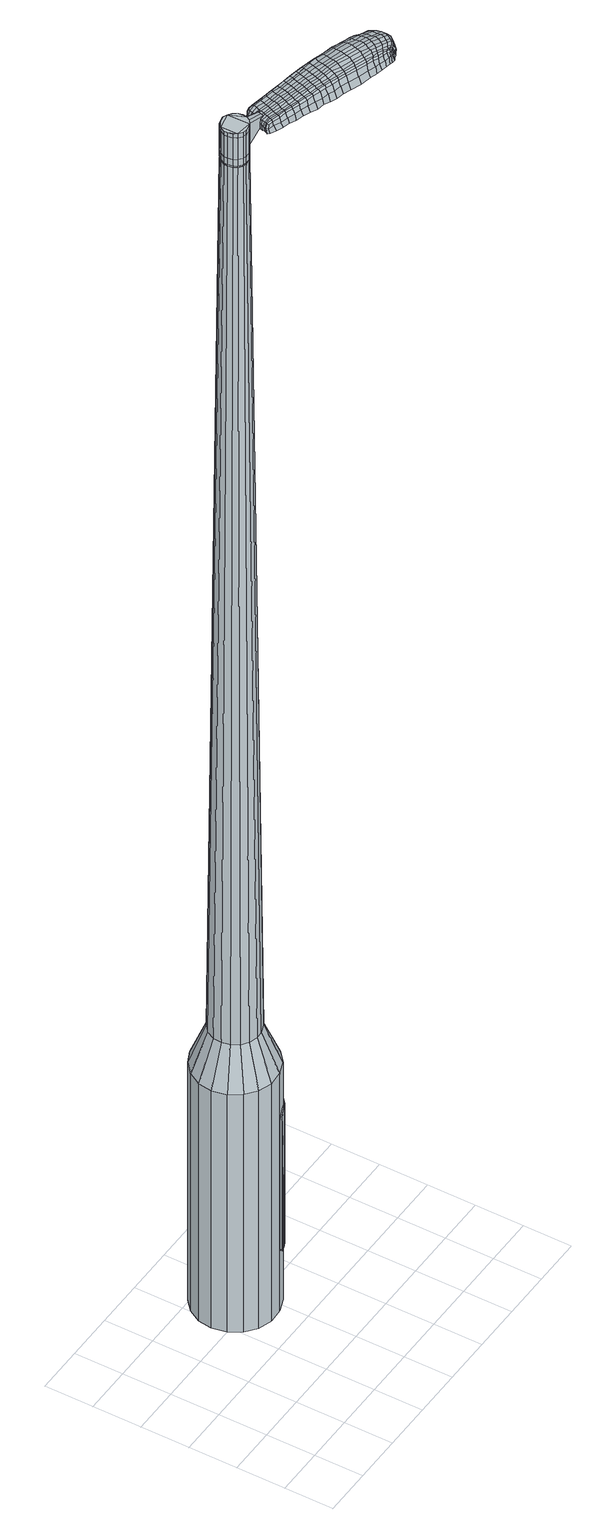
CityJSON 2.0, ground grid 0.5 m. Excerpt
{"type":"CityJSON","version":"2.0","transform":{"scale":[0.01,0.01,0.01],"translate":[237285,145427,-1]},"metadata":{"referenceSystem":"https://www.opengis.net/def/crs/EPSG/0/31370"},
"CityObjects":{
"object1":{"type":"GenericCityObject","attributes":{"cluster":595,"mean_distance_to_centroid":0.282,"new_centroid_x":237286.32,"new_centroid_y":145428.65,"mean_distance_to_camera":10.48,"H1":50.41,"H2":82.77,"Z_final":118.52,"cluster2":-1,"proj_x":237284.45,"proj_y":145434.41,"id_line":72437,"bearing_l":71.99,"distance":6.05,"orientation":"right","G_obj":341.99},"geometry":[{"type":"MultiSurface","lod":"2","boundaries":[[[0,1,2,3]],[[1,4,5,2]],[[4,6,7,5]],[[6,8,9,7]],[[8,10,11,9]],[[10,12,13,11]],[[12,14,15,13]],[[14,16,17,15]],[[16,18,19,17]],[[18,20,21,19]],[[20,22,23,21]],[[22,24,25,23]],[[24,26,27,25]],[[26,28,29,27]],[[28,30,31,29]],[[30,32,33,31]],[[32,34,35,33]],[[34,0,3,35]],[[36,37,38,39]],[[38,40,41,42]],[[41,43,42]],[[42,44,45,46]],[[45,47,46]],[[46,48,49,50]],[[49,51,50]],[[42,46,50,38]],[[50,52,39,38]],[[53,36,39]],[[2,5,7,35]],[[7,9,11,15]],[[11,13,15]],[[15,17,19,23]],[[19,21,23]],[[23,25,27,31]],[[27,29,31]],[[15,23,31,7]],[[31,33,35,7]],[[3,2,35]],[[1,0,54,55]],[[0,34,56,54]],[[34,32,57,56]],[[32,30,58,57]],[[30,28,59,58]],[[28,26,60,59]],[[26,24,61,60]],[[24,22,62,61]],[[22,20,63,62]],[[20,18,64,63]],[[18,16,65,64]],[[16,14,66,65]],[[14,12,67,66]],[[12,10,68,67]],[[10,8,69,68]],[[8,6,70,69]],[[6,4,71,70]],[[4,1,55,71]],[[55,54,72,73]],[[54,56,74,72]],[[56,57,75,74]],[[57,58,76,75]],[[58,59,77,76]],[[59,60,78,77]],[[60,61,79,78]],[[61,62,80,79]],[[62,63,81,80]],[[63,64,82,81]],[[64,65,83,82]],[[65,66,84,83]],[[66,67,85,84]],[[67,68,86,85]],[[68,69,87,86]],[[69,70,88,87]],[[70,71,89,88]],[[71,55,73,89]],[[90,91,92,93]],[[94,95,91,90]],[[96,97,95,94]],[[76,98,97,96]],[[77,99,98,76]],[[100,101,99,77]],[[79,102,101,100]],[[103,104,102,79]],[[105,106,104,103]],[[107,108,106,105]],[[83,109,108,107]],[[84,110,109,83]],[[111,112,110,84]],[[113,114,112,111]],[[115,116,114,113]],[[117,118,116,115]],[[89,119,118,117]],[[93,92,119,89]],[[120,121,122,123]],[[124,120,123,125]],[[126,124,125,127]],[[128,126,127,129]],[[130,128,129,131]],[[132,130,131,133]],[[134,132,133,135]],[[136,134,135,137]],[[138,136,137,139]],[[140,138,139,141]],[[142,140,141,143]],[[144,142,143,145]],[[146,144,145,147]],[[148,146,147,149]],[[150,148,149,151]],[[152,150,151,153]],[[73,72,90,93]],[[72,74,94,90]],[[74,75,96,94]],[[75,76,96]],[[78,100,77]],[[78,79,100]],[[80,103,79]],[[80,81,105,103]],[[81,82,107,105]],[[82,83,107]],[[85,111,84]],[[85,86,113,111]],[[86,87,115,113]],[[87,88,117,115]],[[88,89,117]],[[73,93,89]],[[154,155,92,91]],[[155,119,92]],[[156,118,119]],[[156,157,116,118]],[[157,158,114,116]],[[158,159,112,114]],[[159,110,112]],[[160,108,109]],[[160,161,106,108]],[[161,162,104,106]],[[162,102,104]],[[163,101,102]],[[163,99,101]],[[164,97,98]],[[164,165,95,97]],[[165,154,91,95]],[[39,52,152,166]],[[155,154,167,153]],[[53,39,166,121]],[[154,165,122,167]],[[36,53,121,120]],[[165,164,123,122]],[[37,36,120,124]],[[164,98,125,123]],[[38,37,124,126]],[[98,99,127,125]],[[40,38,126,128]],[[99,163,129,127]],[[41,40,128,130]],[[163,102,131,129]],[[43,41,130,132]],[[102,162,133,131]],[[42,43,132,134]],[[162,161,135,133]],[[44,42,134,136]],[[161,160,137,135]],[[45,44,136,138]],[[160,109,139,137]],[[47,45,138,140]],[[109,110,141,139]],[[46,47,140,142]],[[110,159,143,141]],[[48,46,142,144]],[[159,158,145,143]],[[49,48,144,146]],[[158,157,147,145]],[[51,49,146,148]],[[157,156,149,147]],[[50,51,148,150]],[[156,119,151,149]],[[52,50,150,152]],[[119,155,153,151]],[[152,153,168,169]],[[153,167,170,168]],[[167,122,171,170]],[[122,121,172,171]],[[121,166,173,172]],[[166,152,169,173]],[[174,175,176,177]],[[178,174,177,179]],[[174,178,180,181]],[[175,174,181,182]],[[183,184,185,186]],[[187,183,186,188]],[[183,187,189,190]],[[184,183,190,191]],[[192,193,194,195]],[[196,192,195,197]],[[192,196,198,199]],[[193,192,199,200]],[[201,202,203,204]],[[205,201,204,206]],[[201,205,207,208]],[[202,201,208,209]],[[210,211,212,213]],[[214,210,213,215]],[[210,214,216,217]],[[211,210,217,218]],[[219,220,221,222]],[[223,219,222,224]],[[219,223,225,226]],[[220,219,226,227]],[[228,229,230,231]],[[220,228,231,221]],[[228,220,227,232]],[[229,228,232,233]],[[234,235,236,237]],[[229,234,237,230]],[[234,229,233,238]],[[235,234,238,239]],[[240,178,179,241]],[[235,240,241,236]],[[240,235,239,242]],[[178,240,242,180]],[[243,244,245,246]],[[247,243,246,248]],[[243,247,249,250]],[[244,243,250,251]],[[252,253,254,255]],[[244,252,255,245]],[[252,244,251,256]],[[253,252,256,257]],[[258,259,260,261]],[[253,258,261,254]],[[258,253,257,262]],[[259,258,262,263]],[[264,265,266,267]],[[259,264,267,260]],[[264,259,263,268]],[[265,264,268,269]],[[270,175,182,271]],[[265,270,271,266]],[[270,265,269,272]],[[175,270,272,176]],[[273,274,275,276]],[[277,273,276,278]],[[273,277,279,280]],[[274,273,280,281]],[[282,283,284,285]],[[274,282,285,275]],[[282,274,281,286]],[[283,282,286,287]],[[288,289,290,291]],[[283,288,291,284]],[[288,283,287,292]],[[289,288,292,293]],[[294,187,188,295]],[[289,294,295,290]],[[294,289,293,296]],[[187,294,296,189]],[[297,298,299,300]],[[301,297,300,302]],[[297,301,303,304]],[[298,297,304,305]],[[306,307,308,309]],[[298,306,309,299]],[[306,298,305,310]],[[307,306,310,311]],[[312,313,314,315]],[[307,312,315,308]],[[312,307,311,316]],[[313,312,316,317]],[[318,319,320,321]],[[313,318,321,314]],[[318,313,317,322]],[[319,318,322,323]],[[324,184,191,325]],[[319,324,325,320]],[[324,319,323,326]],[[184,324,326,185]],[[327,213,212,328]],[[329,327,328,330]],[[327,329,331,332]],[[213,327,332,215]],[[333,329,330,334]],[[335,333,334,336]],[[333,335,337,338]],[[329,333,338,331]],[[339,335,336,340]],[[341,339,340,342]],[[339,341,343,344]],[[335,339,344,337]],[[345,341,342,346]],[[347,345,346,348]],[[345,347,349,350]],[[341,345,350,343]],[[351,347,348,352]],[[202,351,352,203]],[[351,202,209,353]],[[347,351,353,349]],[[354,355,200,199]],[[356,354,199,198]],[[354,356,357,358]],[[355,354,358,359]],[[360,361,359,358]],[[362,360,358,357]],[[360,362,363,364]],[[361,360,364,365]],[[366,367,365,364]],[[368,366,364,363]],[[366,368,369,370]],[[367,366,370,371]],[[372,373,371,370]],[[374,372,370,369]],[[372,374,207,205]],[[373,372,205,206]],[[375,376,377,378]],[[277,375,378,279]],[[375,277,278,379]],[[376,375,379,380]],[[381,196,197,382]],[[376,381,382,377]],[[381,376,380,383]],[[196,381,383,198]],[[384,385,386,387]],[[223,384,387,225]],[[384,223,224,388]],[[385,384,388,389]],[[390,391,392,393]],[[385,390,393,386]],[[390,385,389,394]],[[391,390,394,395]],[[396,193,200,397]],[[391,396,397,392]],[[396,391,395,398]],[[193,396,398,194]],[[399,400,401,402]],[[181,399,402,182]],[[399,181,180,403]],[[400,399,403,404]],[[405,406,407,408]],[[400,405,408,401]],[[405,400,404,409]],[[406,405,409,410]],[[411,204,203,412]],[[406,411,412,407]],[[411,406,410,413]],[[204,411,413,206]],[[414,415,416,417]],[[186,414,417,188]],[[414,186,185,418]],[[415,414,418,419]],[[420,208,207,421]],[[415,420,421,416]],[[420,415,419,422]],[[208,420,422,209]],[[423,424,425,426]],[[301,423,426,303]],[[423,301,302,427]],[[424,423,427,428]],[[429,214,215,430]],[[424,429,430,425]],[[429,424,428,431]],[[214,429,431,216]],[[432,433,434,435]],[[247,432,435,249]],[[432,247,248,436]],[[433,432,436,437]],[[438,439,440,441]],[[433,438,441,434]],[[438,433,437,442]],[[439,438,442,443]],[[444,211,218,445]],[[439,444,445,440]],[[444,439,443,446]],[[211,444,446,212]],[[447,448,437,436]],[[246,447,436,248]],[[447,246,245,449]],[[448,447,449,450]],[[451,452,443,442]],[[448,451,442,437]],[[451,448,450,453]],[[452,451,453,454]],[[455,328,212,446]],[[452,455,446,443]],[[455,452,454,456]],[[328,455,456,330]],[[457,458,459,460]],[[304,457,460,305]],[[457,304,303,426]],[[458,457,426,425]],[[461,332,331,462]],[[458,461,462,459]],[[461,458,425,430]],[[332,461,430,215]],[[463,464,450,449]],[[255,463,449,245]],[[463,255,254,465]],[[464,463,465,466]],[[467,468,454,453]],[[464,467,453,450]],[[467,464,466,469]],[[468,467,469,470]],[[471,334,330,456]],[[468,471,456,454]],[[471,468,470,472]],[[334,471,472,336]],[[473,474,475,476]],[[310,473,476,311]],[[473,310,305,460]],[[474,473,460,459]],[[477,338,337,478]],[[474,477,478,475]],[[477,474,459,462]],[[338,477,462,331]],[[479,480,466,465]],[[261,479,465,254]],[[479,261,260,481]],[[480,479,481,482]],[[483,484,470,469]],[[480,483,469,466]],[[483,480,482,485]],[[484,483,485,486]],[[487,340,336,472]],[[484,487,472,470]],[[487,484,486,488]],[[340,487,488,342]],[[489,490,491,492]],[[316,489,492,317]],[[489,316,311,476]],[[490,489,476,475]],[[493,344,343,494]],[[490,493,494,491]],[[493,490,475,478]],[[344,493,478,337]],[[495,496,482,481]],[[267,495,481,260]],[[495,267,266,497]],[[496,495,497,498]],[[499,500,486,485]],[[496,499,485,482]],[[499,496,498,501]],[[500,499,501,502]],[[503,346,342,488]],[[500,503,488,486]],[[503,500,502,504]],[[346,503,504,348]],[[505,506,507,508]],[[322,505,508,323]],[[505,322,317,492]],[[506,505,492,491]],[[509,350,349,510]],[[506,509,510,507]],[[509,506,491,494]],[[350,509,494,343]],[[511,512,498,497]],[[271,511,497,266]],[[511,271,182,402]],[[512,511,402,401]],[[513,514,502,501]],[[512,513,501,498]],[[513,512,401,408]],[[514,513,408,407]],[[515,352,348,504]],[[514,515,504,502]],[[515,514,407,412]],[[352,515,412,203]],[[516,517,419,418]],[[326,516,418,185]],[[516,326,323,508]],[[517,516,508,507]],[[518,353,209,422]],[[517,518,422,419]],[[518,517,507,510]],[[353,518,510,349]],[[519,520,380,379]],[[276,519,379,278]],[[519,276,275,521]],[[520,519,521,522]],[[523,356,198,383]],[[520,523,383,380]],[[523,520,522,524]],[[356,523,524,357]],[[525,526,527,528]],[[226,525,528,227]],[[525,226,225,387]],[[526,525,387,386]],[[529,530,531,532]],[[526,529,532,527]],[[529,526,386,393]],[[530,529,393,392]],[[533,355,359,534]],[[530,533,534,531]],[[533,530,392,397]],[[355,533,397,200]],[[535,536,522,521]],[[285,535,521,275]],[[535,285,284,537]],[[536,535,537,538]],[[539,362,357,524]],[[536,539,524,522]],[[539,536,538,540]],[[362,539,540,363]],[[541,542,543,544]],[[232,541,544,233]],[[541,232,227,528]],[[542,541,528,527]],[[545,546,547,548]],[[542,545,548,543]],[[545,542,527,532]],[[546,545,532,531]],[[549,361,365,550]],[[546,549,550,547]],[[549,546,531,534]],[[361,549,534,359]],[[551,552,538,537]],[[291,551,537,284]],[[551,291,290,553]],[[552,551,553,554]],[[555,368,363,540]],[[552,555,540,538]],[[555,552,554,556]],[[368,555,556,369]],[[557,558,559,560]],[[238,557,560,239]],[[557,238,233,544]],[[558,557,544,543]],[[561,562,563,564]],[[558,561,564,559]],[[561,558,543,548]],[[562,561,548,547]],[[565,367,371,566]],[[562,565,566,563]],[[565,562,547,550]],[[367,565,550,365]],[[567,568,554,553]],[[295,567,553,290]],[[567,295,188,417]],[[568,567,417,416]],[[569,374,369,556]],[[568,569,556,554]],[[569,568,416,421]],[[374,569,421,207]],[[570,571,404,403]],[[242,570,403,180]],[[570,242,239,560]],[[571,570,560,559]],[[572,573,410,409]],[[571,572,409,404]],[[572,571,559,564]],[[573,572,564,563]],[[574,373,206,413]],[[573,574,413,410]],[[574,573,563,566]],[[373,574,566,371]],[[575,576,577,578]],[[578,577,579,580]],[[581,579,577,582]],[[582,577,576,583]],[[584,585,586,587]],[[587,586,588,589]],[[590,588,586,591]],[[591,586,585,592]],[[593,594,595,596]],[[596,595,597,598]],[[599,597,595,600]],[[600,595,594,601]],[[602,603,604,605]],[[605,604,606,607]],[[608,606,604,609]],[[609,604,603,610]],[[611,612,613,614]],[[614,613,615,616]],[[617,615,613,618]],[[618,613,612,619]],[[620,621,622,623]],[[623,622,624,625]],[[626,624,622,627]],[[627,622,621,628]],[[629,630,631,632]],[[632,631,621,620]],[[628,621,631,633]],[[633,631,630,634]],[[635,636,637,638]],[[638,637,630,629]],[[634,630,637,639]],[[639,637,636,640]],[[580,579,641,642]],[[642,641,636,635]],[[640,636,641,643]],[[643,641,579,581]],[[644,645,646,647]],[[647,646,648,649]],[[650,648,646,651]],[[651,646,645,652]],[[653,654,655,656]],[[656,655,645,644]],[[652,645,655,657]],[[657,655,654,658]],[[659,660,661,662]],[[662,661,654,653]],[[658,654,661,663]],[[663,661,660,664]],[[665,666,667,668]],[[668,667,660,659]],[[664,660,667,669]],[[669,667,666,670]],[[583,576,671,672]],[[672,671,666,665]],[[670,666,671,673]],[[673,671,576,575]],[[674,675,676,677]],[[677,676,678,679]],[[680,678,676,681]],[[681,676,675,682]],[[683,684,685,686]],[[686,685,675,674]],[[682,675,685,687]],[[687,685,684,688]],[[689,690,691,692]],[[692,691,684,683]],[[688,684,691,693]],[[693,691,690,694]],[[589,588,695,696]],[[696,695,690,689]],[[694,690,695,697]],[[697,695,588,590]],[[698,699,700,701]],[[701,700,702,703]],[[704,702,700,705]],[[705,700,699,706]],[[707,708,709,710]],[[710,709,699,698]],[[706,699,709,711]],[[711,709,708,712]],[[713,714,715,716]],[[716,715,708,707]],[[712,708,715,717]],[[717,715,714,718]],[[719,720,721,722]],[[722,721,714,713]],[[718,714,721,723]],[[723,721,720,724]],[[592,585,725,726]],[[726,725,720,719]],[[724,720,725,727]],[[727,725,585,584]],[[611,614,728,729]],[[729,728,730,731]],[[732,730,728,733]],[[733,728,614,616]],[[731,730,734,735]],[[735,734,736,737]],[[738,736,734,739]],[[739,734,730,732]],[[737,736,740,741]],[[741,740,742,743]],[[744,742,740,745]],[[745,740,736,738]],[[743,742,746,747]],[[747,746,748,749]],[[750,748,746,751]],[[751,746,742,744]],[[749,748,752,753]],[[753,752,603,602]],[[610,603,752,754]],[[754,752,748,750]],[[601,755,756,600]],[[600,756,757,599]],[[758,757,756,759]],[[759,756,755,760]],[[760,761,762,759]],[[759,762,763,758]],[[764,763,762,765]],[[765,762,761,766]],[[766,767,768,765]],[[765,768,769,764]],[[770,769,768,771]],[[771,768,767,772]],[[772,773,774,771]],[[771,774,775,770]],[[608,775,774,606]],[[606,774,773,607]],[[776,777,778,779]],[[779,778,678,680]],[[679,678,778,780]],[[780,778,777,781]],[[598,597,782,783]],[[783,782,777,776]],[[781,777,782,784]],[[784,782,597,599]],[[785,786,787,788]],[[788,787,624,626]],[[625,624,787,789]],[[789,787,786,790]],[[791,792,793,794]],[[794,793,786,785]],[[790,786,793,795]],[[795,793,792,796]],[[601,594,797,798]],[[798,797,792,791]],[[796,792,797,799]],[[799,797,594,593]],[[800,801,802,803]],[[803,802,582,583]],[[581,582,802,804]],[[804,802,801,805]],[[806,807,808,809]],[[809,808,801,800]],[[805,801,808,810]],[[810,808,807,811]],[[602,605,812,813]],[[813,812,807,806]],[[811,807,812,814]],[[814,812,605,607]],[[815,816,817,818]],[[818,817,587,589]],[[584,587,817,819]],[[819,817,816,820]],[[608,609,821,822]],[[822,821,816,815]],[[820,816,821,823]],[[823,821,609,610]],[[824,825,826,827]],[[827,826,702,704]],[[703,702,826,828]],[[828,826,825,829]],[[616,615,830,831]],[[831,830,825,824]],[[829,825,830,832]],[[832,830,615,617]],[[833,834,835,836]],[[836,835,648,650]],[[649,648,835,837]],[[837,835,834,838]],[[839,840,841,842]],[[842,841,834,833]],[[838,834,841,843]],[[843,841,840,844]],[[619,612,845,846]],[[846,845,840,839]],[[844,840,845,847]],[[847,845,612,611]],[[838,848,849,837]],[[837,849,647,649]],[[644,647,849,850]],[[850,849,848,851]],[[844,852,853,843]],[[843,853,848,838]],[[851,848,853,854]],[[854,853,852,855]],[[611,729,856,847]],[[847,856,852,844]],[[855,852,856,857]],[[857,856,729,731]],[[858,859,860,861]],[[861,860,705,706]],[[704,705,860,827]],[[827,860,859,824]],[[732,733,862,863]],[[863,862,859,858]],[[824,859,862,831]],[[831,862,733,616]],[[851,864,850]],[[850,864,656,644]],[[653,656,864,865]],[[865,864,866]],[[855,867,868,854]],[[854,868,864,851]],[[866,864,868,869]],[[869,868,867,870]],[[731,735,871,857]],[[857,871,867,855]],[[870,867,871,872]],[[872,871,735,737]],[[873,874,875,876]],[[876,875,711,712]],[[706,711,875,861]],[[861,875,874,858]],[[738,739,877,878]],[[878,877,874,873]],[[858,874,877,863]],[[863,877,739,732]],[[866,879,865]],[[865,879,662,653]],[[659,662,879,880]],[[880,879,881]],[[870,882,883,869]],[[869,883,879,866]],[[881,879,883,884]],[[884,883,882,885]],[[737,741,886,872]],[[872,886,882,870]],[[885,882,886,887]],[[887,886,741,743]],[[888,889,890,891]],[[891,890,717,718]],[[712,717,890,876]],[[876,890,889,873]],[[744,745,892,893]],[[893,892,889,888]],[[873,889,892,878]],[[878,892,745,738]],[[881,894,895,880]],[[880,895,668,659]],[[665,668,895,896]],[[896,895,894,897]],[[885,898,899,884]],[[884,899,894,881]],[[897,894,899,900]],[[900,899,898,901]],[[743,747,902,887]],[[887,902,898,885]],[[901,898,902,903]],[[903,902,747,749]],[[904,905,906,907]],[[907,906,723,724]],[[718,723,906,891]],[[891,906,905,888]],[[750,751,908,909]],[[909,908,905,904]],[[888,905,908,893]],[[893,908,751,744]],[[897,910,911,896]],[[896,911,672,665]],[[583,672,911,803]],[[803,911,910,800]],[[901,912,913,900]],[[900,913,910,897]],[[800,910,913,809]],[[809,913,912,806]],[[749,753,914,903]],[[903,914,912,901]],[[806,912,914,813]],[[813,914,753,602]],[[820,915,916,819]],[[819,916,727,584]],[[724,727,916,907]],[[907,916,915,904]],[[610,754,917,823]],[[823,917,915,820]],[[904,915,917,909]],[[909,917,754,750]],[[781,918,919,780]],[[780,919,677,679]],[[674,677,919,920]],[[920,919,918,921]],[[599,757,922,784]],[[784,922,918,781]],[[921,918,922,923]],[[923,922,757,758]],[[924,925,926,927]],[[927,926,627,628]],[[626,627,926,788]],[[788,926,925,785]],[[928,929,930,931]],[[931,930,925,924]],[[785,925,930,794]],[[794,930,929,791]],[[760,755,932,933]],[[933,932,929,928]],[[791,929,932,798]],[[798,932,755,601]],[[921,934,935,920]],[[920,935,686,674]],[[683,686,935,936]],[[936,935,934,937]],[[758,763,938,923]],[[923,938,934,921]],[[937,934,938,939]],[[939,938,763,764]],[[940,941,942,943]],[[943,942,633,634]],[[628,633,942,927]],[[927,942,941,924]],[[944,945,946,947]],[[947,946,941,940]],[[924,941,946,931]],[[931,946,945,928]],[[766,761,948,949]],[[949,948,945,944]],[[928,945,948,933]],[[933,948,761,760]],[[937,950,951,936]],[[936,951,692,683]],[[689,692,951,952]],[[952,951,950,953]],[[764,769,954,939]],[[939,954,950,937]],[[953,950,954,955]],[[955,954,769,770]],[[956,957,958,959]],[[959,958,639,640]],[[634,639,958,943]],[[943,958,957,940]],[[960,961,962,963]],[[963,962,957,956]],[[940,957,962,947]],[[947,962,961,944]],[[772,767,964,965]],[[965,964,961,960]],[[944,961,964,949]],[[949,964,767,766]],[[953,966,967,952]],[[952,967,696,689]],[[589,696,967,818]],[[818,967,966,815]],[[770,775,968,955]],[[955,968,966,953]],[[815,966,968,822]],[[822,968,775,608]],[[805,969,970,804]],[[804,970,643,581]],[[640,643,970,959]],[[959,970,969,956]],[[811,971,972,810]],[[810,972,969,805]],[[956,969,972,963]],[[963,972,971,960]],[[607,773,973,814]],[[814,973,971,811]],[[960,971,973,965]],[[965,973,773,772]],[[575,578,177,176]],[[578,580,179,177]],[[590,591,190,189]],[[591,592,191,190]],[[593,596,195,194]],[[596,598,197,195]],[[617,618,217,216]],[[618,619,218,217]],[[620,623,222,221]],[[623,625,224,222]],[[629,632,231,230]],[[632,620,221,231]],[[635,638,237,236]],[[638,629,230,237]],[[580,642,241,179]],[[642,635,236,241]],[[650,651,250,249]],[[651,652,251,250]],[[652,657,256,251]],[[657,658,257,256]],[[658,663,262,257]],[[663,664,263,262]],[[664,669,268,263]],[[669,670,269,268]],[[670,673,272,269]],[[673,575,176,272]],[[680,681,280,279]],[[681,682,281,280]],[[682,687,286,281]],[[687,688,287,286]],[[688,693,292,287]],[[693,694,293,292]],[[694,697,296,293]],[[697,590,189,296]],[[698,701,300,299]],[[701,703,302,300]],[[707,710,309,308]],[[710,698,299,309]],[[713,716,315,314]],[[716,707,308,315]],[[719,722,321,320]],[[722,713,314,321]],[[592,726,325,191]],[[726,719,320,325]],[[776,779,378,377]],[[779,680,279,378]],[[598,783,382,197]],[[783,776,377,382]],[[625,789,388,224]],[[789,790,389,388]],[[790,795,394,389]],[[795,796,395,394]],[[796,799,398,395]],[[799,593,194,398]],[[703,828,427,302]],[[828,829,428,427]],[[829,832,431,428]],[[832,617,216,431]],[[833,836,435,434]],[[836,650,249,435]],[[839,842,441,440]],[[842,833,434,441]],[[619,846,445,218]],[[846,839,440,445]],[[974,975,976,977]],[[978,979,977,976]],[[980,981,982,983]],[[984,985,986,987]],[[975,988,989,976]],[[990,978,976,989]],[[991,980,983,992]],[[993,994,985,984]],[[988,995,996,989]],[[996,997,990,989]],[[998,991,992,999]],[[1000,994,993,1001]],[[995,1002,1003,996]],[[1003,1004,997,996]],[[1005,998,999,1006]],[[1007,1000,1001,1008]],[[1009,1010,1011,1012]],[[1013,1014,1010,1009]],[[1013,1015,1016,1014]],[[1015,1017,1018,1016]],[[1019,1020,1021,1022]],[[1023,1024,1020,1019]],[[1025,1026,1024,1023]],[[1027,1028,1026,1025]],[[1022,1011,1010,1019]],[[1019,1010,1014,1023]],[[1014,1016,1025,1023]],[[1016,1018,1027,1025]],[[983,982,979,978]],[[992,983,978,990]],[[997,999,992,990]],[[1004,1006,999,997]],[[984,987,981,980]],[[993,984,980,991]],[[1001,993,991,998]],[[1008,1001,998,1005]],[[985,1009,1012,986]],[[994,1013,1009,985]],[[1015,1013,994,1000]],[[1017,1015,1000,1007]],[[1029,1030,1031,1032]],[[1031,1033,1034,1035]],[[1031,1035,1036,1037]],[[1031,1037,1032]],[[1038,1029,1032,1039]],[[1040,1039,1032,1041]],[[1042,1041,1032]],[[1043,1031,1030,1044]],[[1045,1043,1044,1046]],[[1047,1045,1046,1048]],[[1049,1047,1048,1050]],[[1051,1049,1050,1052]],[[1052,1053,1054,1055]],[[1052,1055,1056,1057]],[[1052,1057,1058,1059]],[[1058,1060,1061,1062]],[[1058,1062,1063,1064]],[[1058,1064,1059]],[[1052,1059,1051]],[[1065,1066,1030,1029]],[[1067,1068,1033,1031]],[[1069,1070,1042,1032]],[[1066,1071,1044,1030]],[[1072,1067,1031,1043]],[[1071,1073,1046,1044]],[[1074,1072,1043,1045]],[[1073,1075,1048,1046]],[[1076,1074,1045,1047]],[[1075,1077,1050,1048]],[[1078,1076,1047,1049]],[[1077,1079,1052,1050]],[[1080,1078,1049,1051]],[[1079,1081,1053,1052]],[[1082,1083,1060,1058]],[[1084,1080,1051,1059]],[[1054,1053,1081,1085]],[[1055,1054,1085,1086]],[[1056,1055,1086,1087]],[[1057,1056,1087,1088]],[[1058,1057,1088,1082]],[[1089,1065,1029,1038]],[[1090,1089,1038,1039]],[[1091,1090,1039,1040]],[[1092,1091,1040,1041]],[[1070,1092,1041,1042]],[[1034,1033,1068,1093]],[[1061,1060,1083,1094]],[[1035,1034,1093,1095]],[[1036,1035,1095,1096]],[[1037,1036,1096,1097]],[[1032,1037,1097,1069]],[[1062,1061,1094,1098]],[[1063,1062,1098,1099]],[[1064,1063,1099,1100]],[[1059,1064,1100,1084]]]}]}
},
"vertices":[
[174,153,384],[168,140,384],[168,140,96],[174,153,96],[157,130,384],[157,130,96],[143,125,384],[143,125,96],[128,124,384],[128,124,96],[114,129,384],[114,129,96],[103,138,384],[103,138,96],[95,150,384],[95,150,96],[92,165,384],[92,165,96],[94,179,384],[94,179,96],[101,192,384],[101,192,96],[112,202,384],[112,202,96],[125,208,384],[125,208,96],[140,208,384],[140,208,96],[154,204,384],[154,204,96],[166,195,384],[166,195,96],[173,182,384],[173,182,96],[176,168,384],[176,168,96],[147,171,1524],[144,175,1524],[140,178,1524],[147,162,1524],[136,180,1524],[131,179,1524],[124,175,1524],[127,178,1524],[121,170,1524],[121,166,1524],[124,157,1524],[122,161,1524],[128,154,1524],[132,153,1524],[141,155,1524],[137,153,1524],[145,158,1524],[148,167,1524],[158,158,429],[154,151,429],[159,167,429],[158,176,429],[153,183,429],[146,188,429],[138,191,429],[129,191,429],[121,188,429],[114,182,429],[110,174,429],[109,165,429],[111,157,429],[115,149,429],[122,144,429],[131,141,429],[139,142,429],[148,145,429],[147,162,1483],[145,158,1483],[148,167,1483],[147,171,1483],[144,175,1483],[140,178,1483],[136,180,1483],[131,179,1483],[127,178,1483],[124,175,1483],[121,170,1483],[121,166,1483],[122,161,1483],[124,157,1483],[128,154,1483],[132,153,1483],[137,153,1483],[141,155,1483],[146,162,1483],[146,162,1485],[144,158,1485],[144,158,1483],[147,167,1483],[147,167,1485],[146,171,1483],[146,171,1485],[144,175,1485],[140,178,1485],[136,179,1483],[136,179,1485],[131,179,1485],[127,177,1483],[127,177,1485],[124,174,1483],[124,174,1485],[122,170,1483],[122,170,1485],[121,166,1485],[122,161,1485],[125,158,1483],[125,158,1485],[128,155,1483],[128,155,1485],[132,154,1483],[132,154,1485],[137,154,1483],[137,154,1485],[141,155,1485],[147,171,1519],[148,167,1519],[148,167,1493],[147,171,1493],[144,175,1519],[144,175,1493],[140,178,1519],[140,178,1493],[136,180,1519],[136,180,1493],[131,179,1519],[131,179,1493],[127,178,1519],[127,178,1493],[124,175,1519],[124,175,1493],[121,170,1519],[121,170,1493],[121,166,1519],[121,166,1493],[122,161,1519],[122,161,1493],[124,157,1519],[124,157,1493],[128,154,1519],[128,154,1493],[132,153,1519],[132,153,1493],[137,153,1519],[137,153,1493],[141,155,1519],[141,155,1493],[145,158,1519],[145,158,1493],[147,162,1485],[145,158,1485],[137,153,1485],[132,153,1485],[128,154,1485],[124,157,1485],[121,170,1485],[124,175,1485],[127,178,1485],[136,180,1485],[147,171,1485],[148,167,1485],[147,162,1519],[147,162,1493],[164,153,1513],[164,153,1518],[165,156,1513],[166,159,1513],[166,159,1518],[165,156,1518],[229,115,1519],[222,117,1518],[223,115,1509],[230,113,1510],[237,112,1519],[238,110,1510],[237,114,1526],[229,117,1525],[222,119,1525],[241,151,1519],[234,153,1518],[233,152,1525],[240,150,1525],[250,149,1519],[248,148,1526],[251,150,1510],[243,152,1510],[236,154,1509],[306,112,1519],[304,109,1519],[305,108,1513],[307,112,1513],[306,116,1519],[307,116,1513],[304,117,1524],[304,113,1524],[303,109,1524],[235,135,1530],[228,137,1529],[227,134,1529],[234,132,1530],[244,132,1531],[243,129,1531],[245,136,1530],[236,138,1530],[229,141,1529],[158,160,1512],[157,157,1512],[159,157,1517],[159,159,1517],[159,162,1512],[160,162,1517],[160,162,1506],[159,159,1506],[158,157,1506],[286,98,1519],[283,98,1519],[283,97,1512],[286,96,1512],[288,98,1518],[289,96,1512],[288,99,1522],[286,99,1523],[283,100,1524],[278,99,1519],[272,101,1519],[273,99,1512],[278,98,1512],[278,101,1524],[272,102,1525],[267,102,1519],[259,105,1519],[260,103,1511],[267,101,1511],[266,104,1526],[259,106,1526],[248,108,1519],[249,106,1510],[248,110,1526],[160,142,1513],[167,139,1513],[167,140,1518],[160,143,1517],[155,144,1512],[156,144,1516],[156,143,1506],[161,140,1507],[168,137,1507],[174,136,1514],[181,133,1515],[181,135,1520],[174,138,1519],[175,135,1507],[182,132,1507],[188,131,1515],[195,128,1516],[195,129,1522],[188,132,1521],[189,129,1508],[196,126,1508],[202,125,1517],[209,122,1517],[209,124,1524],[202,127,1523],[203,123,1508],[210,121,1509],[216,120,1518],[215,122,1524],[216,118,1509],[298,132,1519],[295,133,1519],[294,132,1524],[297,130,1523],[300,130,1518],[299,130,1522],[301,131,1512],[299,133,1512],[296,134,1512],[290,135,1519],[285,137,1519],[284,136,1525],[289,134,1524],[292,136,1512],[286,138,1512],[279,139,1519],[272,142,1519],[271,141,1526],[278,138,1526],[281,140,1511],[273,143,1511],[261,145,1519],[260,144,1526],[263,146,1510],[170,170,1513],[177,168,1513],[178,169,1507],[171,171,1507],[164,172,1512],[165,172,1506],[165,171,1516],[169,170,1517],[176,168,1518],[184,167,1514],[192,165,1515],[193,166,1507],[186,167,1507],[183,166,1519],[191,164,1520],[199,163,1515],[206,161,1516],[208,162,1508],[200,164,1508],[198,162,1521],[205,160,1522],[213,159,1517],[220,157,1517],[222,158,1509],[215,160,1508],[212,158,1523],[219,156,1524],[227,155,1518],[229,156,1509],[226,154,1524],[165,158,1519],[164,155,1519],[172,155,1520],[171,153,1520],[173,158,1520],[165,160,1519],[179,153,1522],[178,150,1522],[186,151,1523],[185,148,1523],[187,154,1523],[180,156,1521],[193,148,1524],[192,146,1524],[200,146,1525],[199,143,1525],[201,149,1525],[194,151,1524],[207,144,1526],[206,141,1526],[214,142,1527],[213,139,1527],[215,145,1527],[208,147,1526],[221,139,1528],[220,136,1528],[222,143,1528],[301,113,1527],[300,110,1527],[302,118,1526],[297,119,1527],[297,115,1528],[296,111,1528],[291,117,1529],[290,113,1529],[291,121,1528],[285,123,1530],[284,119,1530],[283,116,1530],[277,121,1531],[276,118,1531],[278,125,1530],[269,128,1531],[268,124,1531],[267,121,1531],[256,128,1531],[255,125,1531],[257,132,1531],[301,129,1518],[303,126,1519],[304,126,1513],[303,129,1513],[300,128,1523],[302,126,1523],[305,121,1519],[306,121,1513],[303,121,1524],[291,98,1518],[293,99,1518],[292,100,1523],[290,99,1523],[291,97,1513],[294,98,1513],[297,100,1519],[300,103,1519],[298,103,1524],[295,101,1523],[297,100,1513],[301,102,1513],[302,105,1519],[301,106,1524],[303,105,1513],[229,118,1528],[230,120,1528],[223,122,1528],[222,121,1527],[237,115,1528],[238,117,1529],[231,123,1529],[232,126,1530],[225,128,1529],[224,125,1528],[239,119,1529],[240,122,1530],[233,129,1530],[226,131,1529],[242,126,1531],[239,149,1528],[239,147,1529],[247,144,1529],[248,146,1528],[232,151,1527],[232,149,1528],[237,143,1529],[246,140,1530],[231,145,1528],[162,171,1512],[161,169,1512],[162,168,1517],[163,170,1517],[163,172,1506],[163,170,1506],[160,166,1512],[161,165,1517],[161,166,1506],[154,146,1512],[154,147,1512],[155,146,1506],[154,145,1506],[155,146,1517],[156,147,1517],[155,149,1512],[156,152,1512],[156,151,1506],[156,149,1506],[156,149,1517],[157,152,1517],[157,155,1512],[157,154,1506],[158,154,1517],[160,144,1519],[161,146,1519],[167,141,1520],[168,143,1520],[161,148,1519],[162,150,1519],[168,145,1520],[169,148,1520],[163,153,1519],[170,150,1520],[168,168,1519],[168,167,1519],[175,165,1520],[175,166,1520],[167,164,1519],[174,161,1520],[174,139,1521],[175,140,1521],[181,136,1522],[182,138,1522],[175,143,1521],[176,145,1521],[182,140,1522],[183,143,1523],[177,148,1522],[184,145,1523],[183,164,1521],[182,163,1521],[189,161,1522],[190,162,1522],[181,159,1521],[188,157,1522],[188,134,1523],[189,135,1523],[195,131,1524],[196,133,1524],[189,138,1523],[190,140,1524],[196,135,1525],[197,138,1525],[191,143,1524],[198,141,1525],[197,160,1523],[196,158,1523],[203,156,1524],[204,159,1524],[195,155,1524],[202,153,1525],[202,128,1525],[202,130,1525],[209,126,1526],[209,128,1526],[203,133,1526],[204,135,1526],[210,130,1527],[211,133,1527],[205,138,1526],[212,136,1527],[211,157,1525],[211,154,1525],[218,152,1526],[218,155,1526],[209,151,1526],[216,149,1527],[216,123,1527],[216,125,1527],[217,128,1527],[218,130,1528],[219,133,1528],[225,153,1527],[225,151,1527],[223,147,1528],[298,129,1525],[299,127,1525],[294,130,1526],[296,128,1526],[301,122,1526],[297,124,1527],[287,100,1525],[290,101,1525],[286,101,1526],[284,101,1525],[293,102,1525],[296,104,1526],[292,105,1527],[289,103,1526],[298,107,1526],[294,108,1527],[290,132,1526],[290,130,1527],[284,135,1527],[284,132,1528],[291,126,1528],[285,128,1529],[279,102,1526],[281,103,1527],[275,105,1528],[273,103,1527],[283,105,1527],[286,107,1528],[279,109,1529],[277,107,1528],[288,110,1528],[281,112,1530],[278,137,1528],[278,134,1529],[270,139,1528],[270,137,1529],[278,130,1529],[270,133,1530],[267,105,1528],[269,106,1528],[261,109,1529],[260,107,1528],[271,109,1529],[273,111,1530],[264,114,1530],[262,111,1530],[274,114,1530],[266,117,1531],[259,143,1529],[259,141,1529],[258,137,1530],[248,111,1528],[249,113,1529],[251,115,1530],[252,118,1530],[254,121,1531],[224,117,1509],[223,119,1518],[230,117,1518],[231,115,1509],[238,114,1519],[239,112,1510],[237,115,1525],[229,118,1525],[223,121,1525],[233,150,1525],[234,151,1518],[241,149,1518],[239,148,1525],[249,147,1519],[248,146,1525],[251,148,1510],[242,151,1509],[236,152,1509],[303,109,1513],[302,109,1519],[303,113,1519],[304,112,1513],[304,116,1519],[305,116,1513],[302,117,1524],[302,113,1524],[301,110,1524],[228,134,1528],[229,137,1528],[235,135,1529],[234,132,1529],[244,132,1529],[243,129,1529],[245,135,1529],[236,138,1529],[230,140,1528],[160,156,1516],[160,156,1512],[160,159,1512],[161,159,1516],[161,162,1512],[162,161,1516],[162,162,1506],[161,159,1506],[160,156,1506],[283,99,1512],[283,100,1519],[286,100,1518],[286,98,1512],[288,100,1518],[288,98,1512],[288,101,1522],[286,101,1523],[283,102,1523],[273,101,1512],[273,103,1519],[278,101,1519],[279,100,1512],[278,103,1524],[273,104,1525],[261,105,1511],[260,106,1519],[267,104,1519],[268,102,1511],[267,106,1525],[259,108,1526],[249,110,1519],[250,108,1510],[249,112,1526],[168,142,1518],[168,141,1513],[161,143,1513],[161,145,1517],[157,145,1512],[158,146,1515],[157,144,1506],[162,142,1506],[169,139,1507],[182,137,1520],[182,135,1514],[175,138,1514],[175,139,1519],[176,136,1507],[183,134,1507],[196,131,1522],[196,130,1516],[189,132,1515],[189,134,1521],[190,131,1508],[197,128,1508],[209,126,1523],[210,124,1517],[203,127,1516],[203,129,1522],[204,125,1508],[210,123,1508],[217,122,1517],[216,123,1524],[217,120,1509],[293,130,1523],[294,131,1519],[297,130,1518],[296,129,1523],[298,129,1518],[298,128,1522],[300,130,1512],[298,131,1512],[295,132,1512],[283,134,1525],[284,135,1519],[289,133,1519],[288,132,1524],[291,134,1512],[286,136,1512],[270,139,1526],[271,140,1519],[279,137,1519],[277,136,1525],[280,138,1511],[273,141,1511],[260,144,1519],[259,142,1526],[262,145,1510],[178,167,1507],[177,167,1513],[170,168,1513],[171,169,1506],[165,169,1512],[166,170,1506],[165,169,1515],[169,168,1517],[176,166,1518],[193,164,1507],[191,163,1514],[184,165,1514],[185,166,1507],[183,164,1519],[190,162,1520],[207,160,1508],[206,159,1516],[199,161,1515],[200,162,1508],[197,160,1521],[205,158,1522],[222,156,1508],[220,155,1517],[213,157,1516],[214,158,1508],[212,156,1522],[219,154,1523],[227,153,1517],[229,154,1509],[226,152,1524],[165,157,1518],[165,155,1518],[172,155,1519],[171,153,1519],[173,158,1519],[166,160,1518],[179,153,1520],[178,150,1520],[186,150,1521],[186,148,1521],[187,153,1521],[180,156,1520],[193,148,1523],[193,146,1523],[201,146,1524],[200,143,1524],[202,149,1524],[194,151,1523],[208,144,1525],[207,141,1525],[215,141,1526],[214,139,1526],[216,145,1526],[209,147,1525],[222,139,1527],[221,136,1527],[223,142,1527],[299,111,1526],[300,114,1526],[300,117,1525],[297,119,1526],[296,115,1526],[295,112,1526],[289,114,1528],[290,117,1528],[291,121,1527],[284,123,1528],[283,119,1529],[282,116,1529],[276,118,1530],[277,121,1530],[277,125,1529],[269,128,1530],[268,124,1530],[267,121,1530],[255,125,1530],[256,128,1530],[257,132,1530],[302,126,1513],[301,125,1518],[300,128,1518],[301,128,1512],[298,127,1523],[300,125,1523],[303,121,1519],[304,121,1513],[301,121,1523],[291,102,1523],[292,101,1518],[290,100,1518],[289,101,1523],[290,99,1512],[293,100,1512],[297,105,1523],[298,104,1519],[295,102,1519],[294,103,1523],[296,101,1513],[299,104,1513],[301,107,1519],[299,107,1524],[301,106,1513],[223,123,1527],[230,120,1527],[230,119,1527],[223,122,1526],[238,116,1527],[238,118,1528],[226,128,1528],[232,126,1528],[231,123,1528],[224,125,1527],[239,120,1528],[241,123,1529],[233,129,1529],[227,131,1528],[242,126,1529],[247,143,1528],[239,146,1527],[239,147,1527],[247,145,1527],[232,149,1526],[232,148,1527],[238,142,1528],[246,140,1528],[231,144,1527],[164,168,1516],[164,168,1512],[164,170,1512],[164,169,1516],[165,170,1506],[165,169,1506],[163,165,1512],[163,165,1516],[164,165,1506],[157,146,1506],[156,147,1512],[156,146,1512],[156,145,1506],[157,146,1516],[157,147,1516],[159,151,1506],[158,151,1512],[157,149,1512],[158,148,1506],[158,149,1516],[159,151,1516],[159,154,1512],[160,153,1506],[160,154,1516],[162,145,1518],[161,145,1518],[168,142,1519],[168,143,1519],[163,150,1518],[162,148,1518],[169,145,1519],[170,148,1519],[164,152,1518],[171,150,1519],[175,164,1519],[168,166,1518],[169,167,1518],[176,165,1519],[167,163,1518],[174,161,1519],[175,140,1520],[182,137,1521],[182,138,1521],[177,145,1520],[176,143,1520],[183,140,1521],[184,143,1521],[178,148,1520],[185,145,1521],[190,160,1521],[182,162,1520],[183,163,1520],[190,161,1521],[181,159,1520],[189,157,1521],[189,135,1522],[196,132,1523],[196,133,1523],[191,140,1522],[190,138,1522],[197,135,1523],[198,138,1524],[192,143,1523],[199,141,1524],[204,156,1523],[197,158,1522],[197,159,1522],[204,157,1523],[196,155,1522],[203,153,1523],[203,130,1524],[203,129,1524],[210,127,1525],[210,128,1525],[205,135,1525],[204,133,1524],[211,130,1525],[212,133,1526],[206,138,1525],[213,136,1526],[218,152,1525],[211,154,1524],[211,155,1524],[218,153,1525],[210,151,1524],[217,148,1525],[217,125,1526],[216,124,1526],[219,131,1527],[218,128,1526],[220,133,1527],[225,150,1526],[225,151,1526],[224,146,1526],[298,126,1524],[296,128,1524],[293,129,1525],[295,127,1525],[299,122,1525],[296,123,1525],[286,103,1525],[289,102,1524],[287,101,1524],[284,102,1525],[291,106,1526],[295,105,1525],[292,103,1524],[289,104,1525],[297,108,1525],[293,109,1526],[290,129,1526],[289,131,1526],[283,133,1526],[284,132,1527],[290,125,1526],[284,127,1527],[275,106,1527],[281,104,1526],[279,103,1526],[273,105,1526],[279,110,1528],[286,108,1527],[283,106,1526],[277,108,1527],[288,111,1527],[281,113,1528],[278,134,1527],[277,135,1527],[270,138,1527],[270,136,1528],[278,130,1528],[270,132,1529],[261,110,1528],[269,107,1527],[267,106,1527],[260,109,1527],[264,115,1529],[272,112,1529],[271,109,1528],[263,112,1528],[274,115,1529],[266,118,1530],[259,140,1528],[259,142,1528],[258,136,1529],[250,114,1528],[249,113,1528],[253,119,1529],[251,116,1529],[254,122,1530],[157,144,1508],[159,151,1508],[189,140,1509],[187,132,1509],[210,132,1510],[207,124,1510],[247,119,1512],[244,111,1512],[227,116,1511],[230,125,1511],[264,114,1513],[277,110,1514],[274,102,1514],[261,105,1513],[161,157,1508],[192,147,1509],[212,141,1510],[250,128,1512],[233,134,1511],[267,123,1513],[280,119,1514],[163,164,1508],[194,155,1509],[215,149,1510],[253,137,1512],[236,143,1511],[283,127,1514],[270,132,1513],[165,170,1508],[197,162,1509],[218,157,1510],[256,146,1512],[238,152,1511],[285,135,1514],[273,140,1513],[290,106,1514],[295,106,1514],[293,100,1514],[287,98,1514],[293,114,1514],[297,113,1514],[295,122,1514],[299,120,1514],[298,130,1514],[301,126,1514],[300,107,1515],[304,109,1515],[304,108,1515],[299,103,1515],[302,111,1515],[305,111,1515],[303,116,1515],[305,112,1515],[304,120,1515],[305,113,1515],[164,197,334],[167,195,334],[167,195,165],[156,204,171],[164,197,165],[161,200,165],[159,201,166],[157,203,167],[156,203,169],[161,200,334],[159,201,333],[157,203,332],[156,203,331],[156,204,328],[175,182,165],[175,182,334],[178,167,165],[178,167,334],[176,153,165],[176,153,334],[169,139,165],[169,139,334],[158,129,165],[158,129,334],[154,127,334],[150,126,334],[148,125,333],[146,124,332],[145,124,331],[144,123,328],[154,127,165],[144,123,171],[145,124,169],[146,124,167],[148,125,166],[150,126,165],[162,195,334],[165,193,334],[165,193,165],[162,195,165],[154,201,171],[154,201,328],[172,181,334],[172,181,165],[175,167,334],[175,167,165],[173,153,334],[173,153,165],[166,141,334],[166,141,165],[156,132,334],[156,132,165],[153,130,334],[143,126,328],[143,126,171],[153,130,165],[149,129,334],[147,128,333],[145,127,332],[144,126,331],[159,197,334],[157,199,333],[156,200,332],[155,201,331],[159,197,165],[144,126,169],[157,199,166],[156,200,167],[155,201,169],[145,127,167],[147,128,166],[149,129,165]
]}
